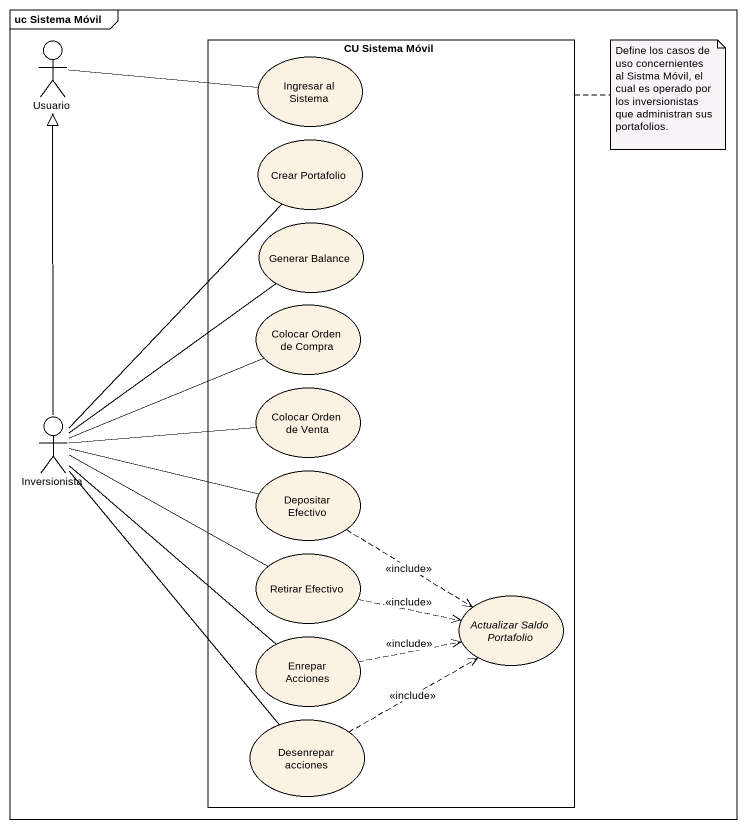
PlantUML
@startuml
mainframe uc Sistema Móvil
actor Usuario
rectangle "CU Sistema Móvil" as CU_Sistema_Móvil {
  usecase "Ingresar al Sistema" as Ingresar_al_Sistema
  usecase "Crear Portafolio" as Crear_Portafolio
  usecase "Generar Balance" as Generar_Balance
  usecase "Colocar Orden de Compra" as Colocar_Orden_de_Compra
  usecase "Colocar Orden de Venta" as Colocar_Orden_de_Venta
  usecase "Depositar Efectivo" as Depositar_Efectivo
  usecase "Retirar Efectivo" as Retirar_Efectivo
  usecase "Actualizar Saldo Portafolio" as Actualizar_Saldo_Portafolio
  usecase "Enrepar Acciones" as Enrepar_Acciones
  usecase "Desenrepar acciones" as Desenrepar_acciones
}
actor Inversionista
Usuario -right- Ingresar_al_Sistema
Inversionista -up-|> Usuario
Inversionista -up- Crear_Portafolio
Inversionista -up- Generar_Balance
Inversionista -right- Colocar_Orden_de_Compra
Inversionista -right- Colocar_Orden_de_Venta
Inversionista -right- Depositar_Efectivo
Inversionista -right- Retirar_Efectivo
Inversionista -- Enrepar_Acciones
Inversionista -- Desenrepar_acciones
Depositar_Efectivo ..> Actualizar_Saldo_Portafolio : <<include>>
Retirar_Efectivo .right.> Actualizar_Saldo_Portafolio : <<include>>
Enrepar_Acciones .right.> Actualizar_Saldo_Portafolio : <<include>>
Desenrepar_acciones .up.> Actualizar_Saldo_Portafolio : <<include>>
note top of CU_Sistema_Móvil : Define los casos de uso concernientes al Sistma Móvil, el cual es operado por los inversionistas que administran sus portafolios.
@enduml
